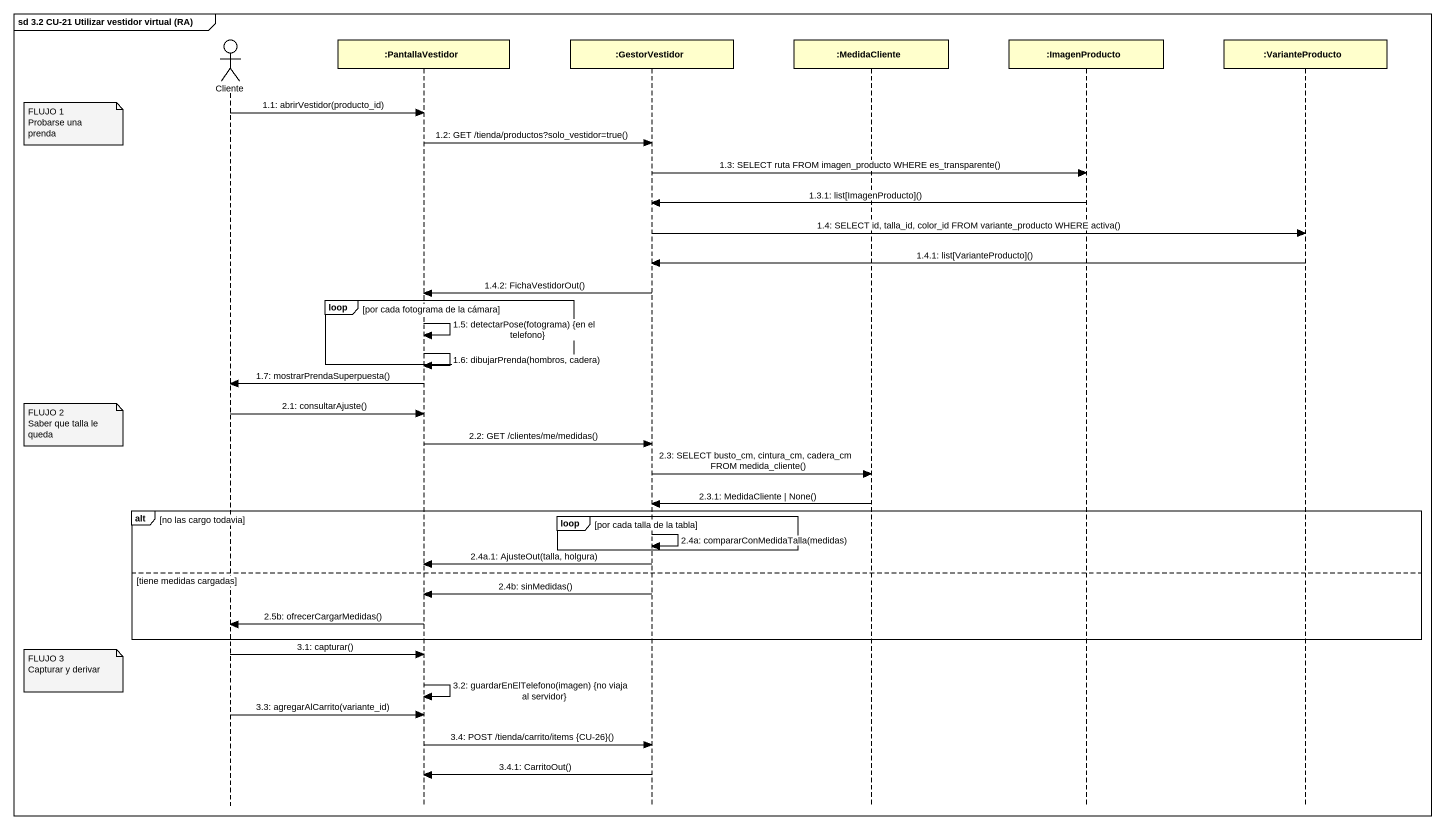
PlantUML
@startuml
mainframe sd 3.2 CU-21 Utilizar vestidor virtual (RA)
hide footbox
actor Cliente
participant ":PantallaVestidor" as PantallaVestidor
participant ":GestorVestidor" as GestorVestidor
participant ":MedidaCliente" as MedidaCliente
participant ":ImagenProducto" as ImagenProducto
participant ":VarianteProducto" as VarianteProducto

Cliente -> PantallaVestidor : 1.1: abrirVestidor(producto_id)
note left of Cliente
  FLUJO 1
  Probarse una prenda
end note
PantallaVestidor -> GestorVestidor : 1.2: GET /tienda/productos?solo_vestidor=true()
GestorVestidor -> ImagenProducto : 1.3: SELECT ruta FROM imagen_producto WHERE es_transparente()
ImagenProducto -> GestorVestidor : 1.3.1: list[ImagenProducto]()
GestorVestidor -> VarianteProducto : 1.4: SELECT id, talla_id, color_id FROM variante_producto WHERE activa()
VarianteProducto -> GestorVestidor : 1.4.1: list[VarianteProducto]()
GestorVestidor -> PantallaVestidor : 1.4.2: FichaVestidorOut()
loop por cada fotograma de la cámara
  PantallaVestidor -> PantallaVestidor : 1.5: detectarPose(fotograma) {en el telefono}
  PantallaVestidor -> PantallaVestidor : 1.6: dibujarPrenda(hombros, cadera)
end
PantallaVestidor -> Cliente : 1.7: mostrarPrendaSuperpuesta()
Cliente -> PantallaVestidor : 2.1: consultarAjuste()
note left of Cliente
  FLUJO 2
  Saber que talla le queda
end note
PantallaVestidor -> GestorVestidor : 2.2: GET /clientes/me/medidas()
GestorVestidor -> MedidaCliente : 2.3: SELECT busto_cm, cintura_cm, cadera_cm FROM medida_cliente()
MedidaCliente -> GestorVestidor : 2.3.1: MedidaCliente | None()
alt no las cargo todavia
  loop por cada talla de la tabla
    GestorVestidor -> GestorVestidor : 2.4a: compararConMedidaTalla(medidas)
  end
  GestorVestidor -> PantallaVestidor : 2.4a.1: AjusteOut(talla, holgura)
else tiene medidas cargadas
  GestorVestidor -> PantallaVestidor : 2.4b: sinMedidas()
  PantallaVestidor -> Cliente : 2.5b: ofrecerCargarMedidas()
end
Cliente -> PantallaVestidor : 3.1: capturar()
note left of Cliente
  FLUJO 3
  Capturar y derivar
end note
PantallaVestidor -> PantallaVestidor : 3.2: guardarEnElTelefono(imagen) {no viaja al servidor}
Cliente -> PantallaVestidor : 3.3: agregarAlCarrito(variante_id)
PantallaVestidor -> GestorVestidor : 3.4: POST /tienda/carrito/items {CU-26}()
GestorVestidor -> PantallaVestidor : 3.4.1: CarritoOut()
@enduml
